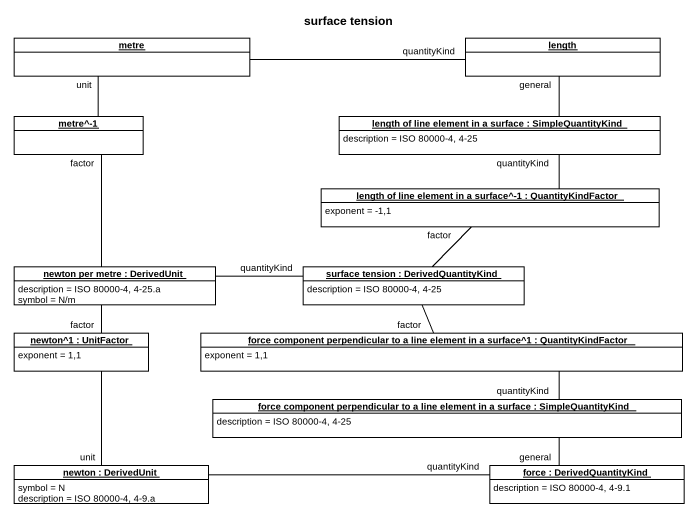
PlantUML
@startuml
title surface tension
hide circle
hide empty members
object metre #FFFFFF
object length #FFFFFF
object "metre^-1" as metre_1 #FFFFFF
object "length of line element in a surface : SimpleQuantityKind" as length_of_line_element_in_a #FFFFFF {
  description = ISO 80000-4, 4-25
}
object "length of line element in a surface^-1 : QuantityKindFactor" as length_of_line_element_in_a_2 #FFFFFF {
  exponent = -1,1
}
object "newton per metre : DerivedUnit" as newton_per_metre #FFFFFF {
  description = ISO 80000-4, 4-25.a
  symbol = N/m
}
object "surface tension : DerivedQuantityKind" as surface_tension #FFFFFF {
  description = ISO 80000-4, 4-25
}
object "newton^1 : UnitFactor" as newton_1 #FFFFFF {
  exponent = 1,1
}
object "force component perpendicular to a line element in a surface^1 : QuantityKindFactor" as force_component #FFFFFF {
  exponent = 1,1
}
object "force component perpendicular to a line element in a surface : SimpleQuantityKind" as force_component_2 #FFFFFF {
  description = ISO 80000-4, 4-25
}
object "newton : DerivedUnit" as newton #FFFFFF {
  symbol = N
  description = ISO 80000-4, 4-9.a
}
object "force : DerivedQuantityKind" as force #FFFFFF {
  description = ISO 80000-4, 4-9.1
}
metre -right- length : quantityKind
metre -- metre_1 : unit
metre_1 -- newton_per_metre : factor
length_of_line_element_in_a -up- length : general
length_of_line_element_in_a -- length_of_line_element_in_a_2 : quantityKind
length_of_line_element_in_a_2 -- surface_tension : factor
newton_per_metre -right- surface_tension : quantityKind
newton_1 -up- newton_per_metre : factor
force_component -up- surface_tension : factor
force_component_2 -up- force_component : quantityKind
force_component_2 -right- force : general
newton -up- newton_1 : unit
newton -right- force : quantityKind
@enduml
